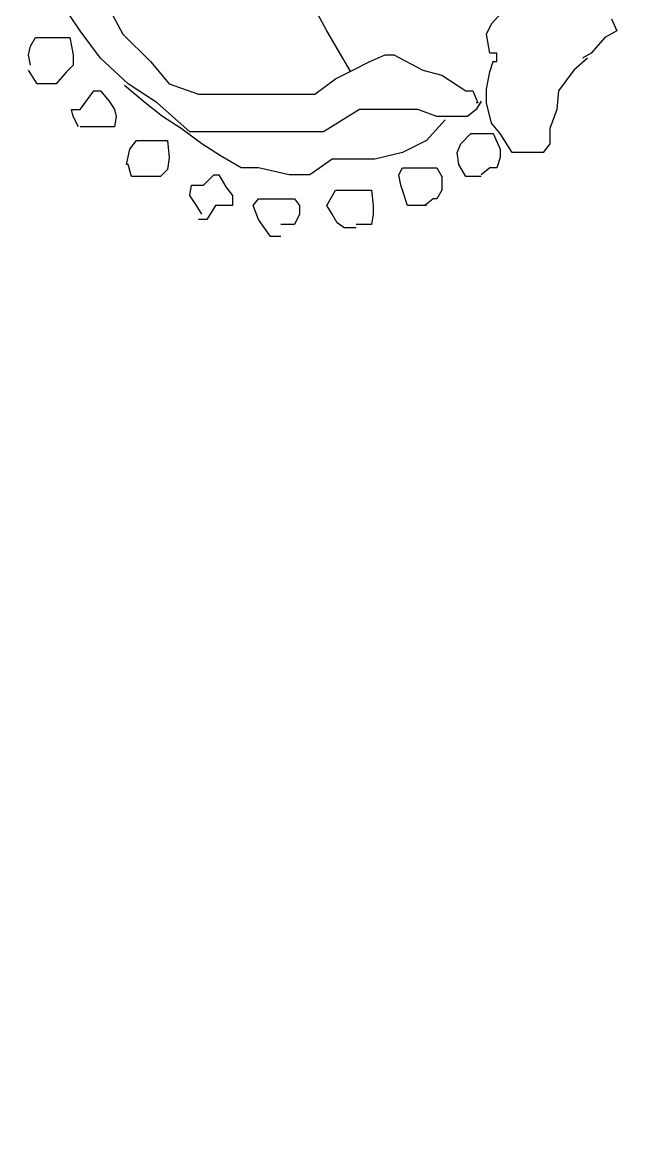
# Model space of a CAD drawing. Extents: x 729854 to 730444, y 4373781 to 4374808.
# Drawn here: x 729878.9 to 729882.43, y 4374630.28 to 4374636.73 of the extents above; entities that cross this region are included whole.
import ezdxf

# ---------------------------------------------------------------- set-up
doc = ezdxf.new("R2010")
doc.units = 0
doc.layers.get('0').update_dxf_attribs({"linetype": 'CONTINUOUS'})

msp = doc.modelspace()

# ---------------------------------------------------------------- linework, layer by layer
at = {"color": 0, "linetype": 'CONTINUOUS'}
for p, q in [((729880.68, 4374636.68), (729880.49, 4374637.03)), ((729880.68, 4374636.68), (729880.49, 4374637.03)), ((729879.24, 4374636.68), (729879.12, 4374636.86)), ((729879.24, 4374636.68), (729879.12, 4374636.86)), ((729879.36, 4374636.9), (729879.49, 4374636.66)), ((729879.36, 4374636.9), (729879.49, 4374636.66)), ((729881.64, 4374636.72), (729881.73, 4374636.82)), ((729881.64, 4374636.72), (729881.73, 4374636.82)), ((729881.61, 4374636.66), (729881.64, 4374636.72)), ((729881.61, 4374636.66), (729881.64, 4374636.72)), ((729882.34, 4374636.75), (729882.37, 4374636.68)), ((729882.34, 4374636.75), (729882.37, 4374636.68)), ((729879.36, 4374636.52), (729879.24, 4374636.68)), ((729879.36, 4374636.52), (729879.24, 4374636.68)), ((729879.49, 4374636.66), (729879.65, 4374636.5)), ((729879.49, 4374636.66), (729879.65, 4374636.5)), ((729880.82, 4374636.44), (729880.68, 4374636.68)), ((729880.82, 4374636.44), (729880.68, 4374636.68)), ((729881.63, 4374636.55), (729881.61, 4374636.66)), ((729881.63, 4374636.55), (729881.61, 4374636.66)), ((729882.37, 4374636.68), (729882.3, 4374636.64)), ((729882.37, 4374636.68), (729882.3, 4374636.64)), ((729878.94, 4374636.54), (729878.95, 4374636.59)), ((729878.94, 4374636.54), (729878.95, 4374636.59)), ((729878.95, 4374636.59), (729878.98, 4374636.64)), ((729878.95, 4374636.59), (729878.98, 4374636.64)), ((729878.98, 4374636.64), (729879.04, 4374636.64)), ((729878.98, 4374636.64), (729879.04, 4374636.64)), ((729879.04, 4374636.64), (729879.08, 4374636.64)), ((729879.04, 4374636.64), (729879.08, 4374636.64)), ((729879.08, 4374636.64), (729879.14, 4374636.64)), ((729879.08, 4374636.64), (729879.14, 4374636.64)), ((729879.14, 4374636.64), (729879.18, 4374636.64)), ((729879.14, 4374636.64), (729879.18, 4374636.64)), ((729879.18, 4374636.64), (729879.2, 4374636.54)), ((729879.18, 4374636.64), (729879.2, 4374636.54)), ((729882.3, 4374636.64), (729882.22, 4374636.55)), ((729882.3, 4374636.64), (729882.22, 4374636.55)), ((729878.95, 4374636.48), (729878.94, 4374636.54)), ((729878.95, 4374636.48), (729878.94, 4374636.54)), ((729879.2, 4374636.54), (729879.2, 4374636.48)), ((729879.2, 4374636.54), (729879.2, 4374636.48)), ((729879.52, 4374636.37), (729879.36, 4374636.52)), ((729879.52, 4374636.37), (729879.36, 4374636.52)), ((729880.93, 4374636.5), (729881.02, 4374636.54)), ((729880.93, 4374636.5), (729881.02, 4374636.54)), ((729881.02, 4374636.54), (729881.07, 4374636.54)), ((729881.02, 4374636.54), (729881.07, 4374636.54)), ((729881.07, 4374636.54), (729881.24, 4374636.45)), ((729881.07, 4374636.54), (729881.24, 4374636.45)), ((729881.67, 4374636.55), (729881.63, 4374636.55)), ((729881.67, 4374636.55), (729881.63, 4374636.55)), ((729881.67, 4374636.5), (729881.67, 4374636.55)), ((729881.67, 4374636.5), (729881.67, 4374636.55)), ((729882.2, 4374636.52), (729882.12, 4374636.45)), ((729882.2, 4374636.52), (729882.12, 4374636.45)), ((729882.22, 4374636.55), (729882.17, 4374636.52)), ((729882.22, 4374636.55), (729882.17, 4374636.52)), ((729879.2, 4374636.48), (729879.16, 4374636.44)), ((729879.2, 4374636.48), (729879.16, 4374636.44)), ((729879.65, 4374636.5), (729879.76, 4374636.37)), ((729879.65, 4374636.5), (729879.76, 4374636.37)), ((729880.83, 4374636.45), (729880.93, 4374636.5)), ((729880.83, 4374636.45), (729880.93, 4374636.5)), ((729881.63, 4374636.44), (729881.65, 4374636.5)), ((729881.63, 4374636.44), (729881.65, 4374636.5)), ((729881.65, 4374636.5), (729881.67, 4374636.5)), ((729881.65, 4374636.5), (729881.67, 4374636.5)), ((729878.99, 4374636.37), (729878.94, 4374636.45)), ((729878.99, 4374636.37), (729878.94, 4374636.45)), ((729879.16, 4374636.44), (729879.1, 4374636.37)), ((729879.16, 4374636.44), (729879.1, 4374636.37)), ((729880.61, 4374636.31), (729880.73, 4374636.4)), ((729880.61, 4374636.31), (729880.73, 4374636.4)), ((729880.73, 4374636.4), (729880.83, 4374636.45)), ((729880.73, 4374636.4), (729880.83, 4374636.45)), ((729881.24, 4374636.45), (729881.35, 4374636.42)), ((729881.24, 4374636.45), (729881.35, 4374636.42)), ((729881.35, 4374636.42), (729881.49, 4374636.33)), ((729881.35, 4374636.42), (729881.49, 4374636.33)), ((729881.61, 4374636.34), (729881.63, 4374636.44)), ((729881.61, 4374636.34), (729881.63, 4374636.44)), ((729882.12, 4374636.45), (729882.03, 4374636.33)), ((729882.12, 4374636.45), (729882.03, 4374636.33)), ((729879.06, 4374636.37), (729878.99, 4374636.37)), ((729879.06, 4374636.37), (729878.99, 4374636.37)), ((729879.1, 4374636.37), (729879.06, 4374636.37)), ((729879.1, 4374636.37), (729879.06, 4374636.37)), ((729879.24, 4374636.22), (729879.32, 4374636.33)), ((729879.24, 4374636.22), (729879.32, 4374636.33)), ((729879.32, 4374636.33), (729879.36, 4374636.33)), ((729879.32, 4374636.33), (729879.36, 4374636.33)), ((729879.36, 4374636.33), (729879.41, 4374636.27)), ((729879.36, 4374636.33), (729879.41, 4374636.27)), ((729879.62, 4374636.26), (729879.5, 4374636.36)), ((729879.62, 4374636.26), (729879.5, 4374636.36)), ((729879.69, 4374636.26), (729879.52, 4374636.37)), ((729879.69, 4374636.26), (729879.52, 4374636.37)), ((729879.76, 4374636.37), (729879.93, 4374636.31)), ((729879.76, 4374636.37), (729879.93, 4374636.31)), ((729881.49, 4374636.33), (729881.53, 4374636.33)), ((729881.49, 4374636.33), (729881.53, 4374636.33)), ((729881.53, 4374636.33), (729881.56, 4374636.26)), ((729881.53, 4374636.33), (729881.56, 4374636.26)), ((729881.61, 4374636.26), (729881.61, 4374636.34)), ((729881.61, 4374636.26), (729881.61, 4374636.34)), ((729882.03, 4374636.33), (729882.02, 4374636.22)), ((729882.03, 4374636.33), (729882.02, 4374636.22)), ((729879.41, 4374636.27), (729879.44, 4374636.22)), ((729879.41, 4374636.27), (729879.44, 4374636.22)), ((729879.72, 4374636.18), (729879.62, 4374636.26)), ((729879.72, 4374636.18), (729879.62, 4374636.26)), ((729879.88, 4374636.09), (729879.69, 4374636.26)), ((729879.88, 4374636.09), (729879.69, 4374636.26)), ((729879.93, 4374636.31), (729880.12, 4374636.31)), ((729879.93, 4374636.31), (729880.12, 4374636.31)), ((729880.12, 4374636.31), (729880.32, 4374636.31)), ((729880.12, 4374636.31), (729880.32, 4374636.31)), ((729880.32, 4374636.31), (729880.46, 4374636.31)), ((729880.32, 4374636.31), (729880.46, 4374636.31)), ((729880.46, 4374636.31), (729880.61, 4374636.31)), ((729880.46, 4374636.31), (729880.61, 4374636.31)), ((729881.58, 4374636.27), (729881.55, 4374636.22)), ((729881.58, 4374636.27), (729881.55, 4374636.22)), ((729881.56, 4374636.26), (729881.55, 4374636.26)), ((729881.56, 4374636.26), (729881.55, 4374636.26)), ((729881.64, 4374636.14), (729881.61, 4374636.26)), ((729881.64, 4374636.14), (729881.61, 4374636.26)), ((729879.2, 4374636.18), (729879.19, 4374636.22)), ((729879.19, 4374636.22), (729879.21, 4374636.22)), ((729879.2, 4374636.18), (729879.19, 4374636.22)), ((729879.19, 4374636.22), (729879.21, 4374636.22)), ((729879.21, 4374636.22), (729879.24, 4374636.22)), ((729879.21, 4374636.22), (729879.24, 4374636.22)), ((729879.44, 4374636.22), (729879.45, 4374636.18)), ((729879.44, 4374636.22), (729879.45, 4374636.18)), ((729880.87, 4374636.22), (729880.66, 4374636.09)), ((729880.87, 4374636.22), (729880.66, 4374636.09)), ((729881.03, 4374636.22), (729880.87, 4374636.22)), ((729881.03, 4374636.22), (729880.87, 4374636.22)), ((729881.1, 4374636.22), (729881.03, 4374636.22)), ((729881.1, 4374636.22), (729881.03, 4374636.22)), ((729881.21, 4374636.22), (729881.1, 4374636.22)), ((729881.21, 4374636.22), (729881.1, 4374636.22)), ((729881.32, 4374636.18), (729881.21, 4374636.22)), ((729881.32, 4374636.18), (729881.21, 4374636.22)), ((729881.55, 4374636.22), (729881.5, 4374636.18)), ((729881.55, 4374636.22), (729881.5, 4374636.18)), ((729882.02, 4374636.22), (729881.98, 4374636.11)), ((729882.02, 4374636.22), (729881.98, 4374636.11)), ((729879.23, 4374636.12), (729879.2, 4374636.18)), ((729879.23, 4374636.12), (729879.2, 4374636.18)), ((729879.45, 4374636.18), (729879.44, 4374636.12)), ((729879.45, 4374636.18), (729879.44, 4374636.12)), ((729879.83, 4374636.11), (729879.72, 4374636.18)), ((729879.83, 4374636.11), (729879.72, 4374636.18)), ((729881.37, 4374636.16), (729881.26, 4374636.04)), ((729881.37, 4374636.16), (729881.26, 4374636.04)), ((729881.42, 4374636.18), (729881.32, 4374636.18)), ((729881.42, 4374636.18), (729881.32, 4374636.18)), ((729881.5, 4374636.18), (729881.42, 4374636.18)), ((729881.5, 4374636.18), (729881.42, 4374636.18)), ((729881.69, 4374636.08), (729881.64, 4374636.14)), ((729881.69, 4374636.08), (729881.64, 4374636.14)), ((729879.28, 4374636.12), (729879.24, 4374636.12)), ((729879.28, 4374636.12), (729879.24, 4374636.12)), ((729879.32, 4374636.12), (729879.28, 4374636.12)), ((729879.32, 4374636.12), (729879.28, 4374636.12)), ((729879.39, 4374636.12), (729879.32, 4374636.12)), ((729879.39, 4374636.12), (729879.32, 4374636.12)), ((729879.44, 4374636.12), (729879.39, 4374636.12)), ((729879.44, 4374636.12), (729879.39, 4374636.12)), ((729879.95, 4374636.02), (729879.83, 4374636.11)), ((729879.95, 4374636.02), (729879.83, 4374636.11)), ((729880.03, 4374636.09), (729879.88, 4374636.09)), ((729880.03, 4374636.09), (729879.88, 4374636.09)), ((729880.26, 4374636.09), (729880.03, 4374636.09)), ((729880.26, 4374636.09), (729880.03, 4374636.09)), ((729880.46, 4374636.09), (729880.26, 4374636.09)), ((729880.46, 4374636.09), (729880.26, 4374636.09)), ((729880.66, 4374636.09), (729880.46, 4374636.09)), ((729880.66, 4374636.09), (729880.46, 4374636.09)), ((729881.46, 4374636.02), (729881.52, 4374636.08)), ((729881.46, 4374636.02), (729881.52, 4374636.08)), ((729881.52, 4374636.08), (729881.58, 4374636.08)), ((729881.52, 4374636.08), (729881.58, 4374636.08)), ((729881.58, 4374636.08), (729881.65, 4374636.08)), ((729881.58, 4374636.08), (729881.65, 4374636.08)), ((729881.65, 4374636.08), (729881.69, 4374635.99)), ((729881.65, 4374636.08), (729881.69, 4374635.99)), ((729881.76, 4374635.97), (729881.69, 4374636.08)), ((729881.76, 4374635.97), (729881.69, 4374636.08)), ((729881.98, 4374636.11), (729881.98, 4374636.02)), ((729881.98, 4374636.11), (729881.98, 4374636.02)), ((729879.53, 4374635.99), (729879.57, 4374636.04)), ((729879.53, 4374635.99), (729879.57, 4374636.04)), ((729879.57, 4374636.04), (729879.62, 4374636.04)), ((729879.57, 4374636.04), (729879.62, 4374636.04)), ((729879.62, 4374636.04), (729879.67, 4374636.04)), ((729879.62, 4374636.04), (729879.67, 4374636.04)), ((729879.67, 4374636.04), (729879.71, 4374636.04)), ((729879.67, 4374636.04), (729879.71, 4374636.04)), ((729879.71, 4374636.04), (729879.75, 4374636.04)), ((729879.71, 4374636.04), (729879.75, 4374636.04)), ((729879.75, 4374636.04), (729879.76, 4374635.94)), ((729879.75, 4374636.04), (729879.76, 4374635.94)), ((729880.06, 4374635.95), (729879.95, 4374636.02)), ((729880.06, 4374635.95), (729879.95, 4374636.02)), ((729881.26, 4374636.04), (729881.12, 4374635.97)), ((729881.26, 4374636.04), (729881.12, 4374635.97)), ((729881.44, 4374635.97), (729881.46, 4374636.02)), ((729881.44, 4374635.97), (729881.46, 4374636.02)), ((729881.98, 4374636.02), (729881.94, 4374635.97)), ((729881.98, 4374636.02), (729881.94, 4374635.97)), ((729879.51, 4374635.9), (729879.53, 4374635.99)), ((729879.51, 4374635.9), (729879.53, 4374635.99)), ((729879.76, 4374635.94), (729879.75, 4374635.87)), ((729879.76, 4374635.94), (729879.75, 4374635.87)), ((729880.18, 4374635.88), (729880.06, 4374635.95)), ((729880.18, 4374635.88), (729880.06, 4374635.95)), ((729881.12, 4374635.97), (729880.96, 4374635.93)), ((729881.12, 4374635.97), (729880.96, 4374635.93)), ((729881.45, 4374635.9), (729881.44, 4374635.97)), ((729881.45, 4374635.9), (729881.44, 4374635.97)), ((729881.69, 4374635.94), (729881.67, 4374635.88)), ((729881.69, 4374635.94), (729881.67, 4374635.88)), ((729881.69, 4374635.99), (729881.69, 4374635.94)), ((729881.69, 4374635.99), (729881.69, 4374635.94)), ((729881.83, 4374635.97), (729881.76, 4374635.97)), ((729881.83, 4374635.97), (729881.76, 4374635.97)), ((729881.89, 4374635.97), (729881.83, 4374635.97)), ((729881.89, 4374635.97), (729881.83, 4374635.97)), ((729881.94, 4374635.97), (729881.89, 4374635.97)), ((729881.94, 4374635.97), (729881.89, 4374635.97)), ((729879.52, 4374635.9), (729879.51, 4374635.9)), ((729879.52, 4374635.9), (729879.51, 4374635.9)), ((729879.54, 4374635.83), (729879.52, 4374635.9)), ((729879.54, 4374635.83), (729879.52, 4374635.9)), ((729880.28, 4374635.88), (729880.18, 4374635.88)), ((729880.28, 4374635.88), (729880.18, 4374635.88)), ((729880.46, 4374635.84), (729880.28, 4374635.88)), ((729880.46, 4374635.84), (729880.28, 4374635.88)), ((729880.71, 4374635.93), (729880.58, 4374635.84)), ((729880.71, 4374635.93), (729880.58, 4374635.84)), ((729880.84, 4374635.93), (729880.71, 4374635.93)), ((729880.84, 4374635.93), (729880.71, 4374635.93)), ((729880.96, 4374635.93), (729880.84, 4374635.93)), ((729880.96, 4374635.93), (729880.84, 4374635.93)), ((729881.1, 4374635.84), (729881.12, 4374635.88)), ((729881.1, 4374635.84), (729881.12, 4374635.88)), ((729881.12, 4374635.88), (729881.17, 4374635.88)), ((729881.12, 4374635.88), (729881.17, 4374635.88)), ((729881.17, 4374635.88), (729881.22, 4374635.88)), ((729881.17, 4374635.88), (729881.22, 4374635.88)), ((729881.22, 4374635.88), (729881.26, 4374635.88)), ((729881.22, 4374635.88), (729881.26, 4374635.88)), ((729881.26, 4374635.88), (729881.32, 4374635.88)), ((729881.26, 4374635.88), (729881.32, 4374635.88)), ((729881.32, 4374635.88), (729881.35, 4374635.83)), ((729881.32, 4374635.88), (729881.35, 4374635.83)), ((729881.49, 4374635.83), (729881.45, 4374635.9)), ((729881.49, 4374635.83), (729881.45, 4374635.9)), ((729881.63, 4374635.88), (729881.58, 4374635.84)), ((729881.63, 4374635.88), (729881.58, 4374635.84)), ((729881.67, 4374635.88), (729881.63, 4374635.88)), ((729881.67, 4374635.88), (729881.63, 4374635.88)), ((729879.59, 4374635.83), (729879.54, 4374635.83)), ((729879.59, 4374635.83), (729879.54, 4374635.83)), ((729879.65, 4374635.83), (729879.59, 4374635.83)), ((729879.65, 4374635.83), (729879.59, 4374635.83)), ((729879.71, 4374635.83), (729879.65, 4374635.83)), ((729879.71, 4374635.83), (729879.65, 4374635.83)), ((729879.75, 4374635.87), (729879.71, 4374635.83)), ((729879.75, 4374635.87), (729879.71, 4374635.83)), ((729879.96, 4374635.78), (729880.02, 4374635.84)), ((729879.96, 4374635.78), (729880.02, 4374635.84)), ((729880.02, 4374635.84), (729880.05, 4374635.84)), ((729880.02, 4374635.84), (729880.05, 4374635.84)), ((729880.05, 4374635.84), (729880.09, 4374635.77)), ((729880.05, 4374635.84), (729880.09, 4374635.77)), ((729880.58, 4374635.84), (729880.46, 4374635.84)), ((729880.58, 4374635.84), (729880.46, 4374635.84)), ((729881.11, 4374635.78), (729881.1, 4374635.84)), ((729881.11, 4374635.78), (729881.1, 4374635.84)), ((729881.35, 4374635.83), (729881.35, 4374635.75)), ((729881.35, 4374635.83), (729881.35, 4374635.75)), ((729881.53, 4374635.83), (729881.49, 4374635.83)), ((729881.53, 4374635.83), (729881.49, 4374635.83)), ((729881.58, 4374635.83), (729881.53, 4374635.83)), ((729881.58, 4374635.83), (729881.53, 4374635.83)), ((729879.88, 4374635.72), (729879.89, 4374635.78)), ((729879.88, 4374635.72), (729879.89, 4374635.78)), ((729879.89, 4374635.78), (729879.96, 4374635.78)), ((729879.89, 4374635.78), (729879.96, 4374635.78)), ((729880.09, 4374635.77), (729880.13, 4374635.72)), ((729880.09, 4374635.77), (729880.13, 4374635.72)), ((729880.68, 4374635.66), (729880.73, 4374635.75)), ((729880.68, 4374635.66), (729880.73, 4374635.75)), ((729880.73, 4374635.75), (729880.78, 4374635.75)), ((729880.73, 4374635.75), (729880.78, 4374635.75)), ((729880.78, 4374635.75), (729880.86, 4374635.75)), ((729880.78, 4374635.75), (729880.86, 4374635.75)), ((729880.86, 4374635.75), (729880.9, 4374635.75)), ((729880.86, 4374635.75), (729880.9, 4374635.75)), ((729880.9, 4374635.75), (729880.94, 4374635.75)), ((729880.9, 4374635.75), (729880.94, 4374635.75)), ((729880.94, 4374635.75), (729880.95, 4374635.66)), ((729880.94, 4374635.75), (729880.95, 4374635.66)), ((729881.12, 4374635.75), (729881.11, 4374635.78)), ((729881.12, 4374635.75), (729881.11, 4374635.78)), ((729881.15, 4374635.66), (729881.12, 4374635.75)), ((729881.15, 4374635.66), (729881.12, 4374635.75)), ((729881.35, 4374635.75), (729881.32, 4374635.7)), ((729881.35, 4374635.75), (729881.32, 4374635.7)), ((729879.92, 4374635.66), (729879.88, 4374635.72)), ((729879.92, 4374635.66), (729879.88, 4374635.72)), ((729880.13, 4374635.72), (729880.13, 4374635.66)), ((729880.13, 4374635.72), (729880.13, 4374635.66)), ((729880.25, 4374635.66), (729880.28, 4374635.7)), ((729880.25, 4374635.66), (729880.28, 4374635.7)), ((729880.28, 4374635.7), (729880.32, 4374635.7)), ((729880.28, 4374635.7), (729880.32, 4374635.7)), ((729880.32, 4374635.7), (729880.37, 4374635.7)), ((729880.32, 4374635.7), (729880.37, 4374635.7)), ((729880.37, 4374635.7), (729880.42, 4374635.7)), ((729880.37, 4374635.7), (729880.42, 4374635.7)), ((729880.42, 4374635.7), (729880.46, 4374635.7)), ((729880.42, 4374635.7), (729880.46, 4374635.7)), ((729880.46, 4374635.7), (729880.49, 4374635.7)), ((729880.46, 4374635.7), (729880.49, 4374635.7)), ((729880.49, 4374635.7), (729880.52, 4374635.66)), ((729880.49, 4374635.7), (729880.52, 4374635.66)), ((729881.3, 4374635.7), (729881.25, 4374635.66)), ((729881.3, 4374635.7), (729881.25, 4374635.66)), ((729881.32, 4374635.7), (729881.3, 4374635.7)), ((729881.32, 4374635.7), (729881.3, 4374635.7)), ((729879.95, 4374635.61), (729879.92, 4374635.66)), ((729879.95, 4374635.61), (729879.92, 4374635.66)), ((729880.03, 4374635.66), (729879.98, 4374635.58)), ((729880.03, 4374635.66), (729879.98, 4374635.58)), ((729880.08, 4374635.66), (729880.03, 4374635.66)), ((729880.08, 4374635.66), (729880.03, 4374635.66)), ((729880.13, 4374635.66), (729880.08, 4374635.66)), ((729880.13, 4374635.66), (729880.08, 4374635.66)), ((729880.28, 4374635.58), (729880.25, 4374635.66)), ((729880.28, 4374635.58), (729880.25, 4374635.66)), ((729880.52, 4374635.66), (729880.52, 4374635.61)), ((729880.52, 4374635.66), (729880.52, 4374635.61)), ((729880.71, 4374635.61), (729880.68, 4374635.66)), ((729880.71, 4374635.61), (729880.68, 4374635.66)), ((729880.95, 4374635.66), (729880.95, 4374635.61)), ((729880.95, 4374635.66), (729880.95, 4374635.61)), ((729881.19, 4374635.66), (729881.15, 4374635.66)), ((729881.19, 4374635.66), (729881.15, 4374635.66)), ((729881.26, 4374635.66), (729881.19, 4374635.66)), ((729881.26, 4374635.66), (729881.19, 4374635.66)), ((729879.98, 4374635.58), (729879.93, 4374635.58)), ((729879.98, 4374635.58), (729879.93, 4374635.58)), ((729880.35, 4374635.48), (729880.28, 4374635.58)), ((729880.35, 4374635.48), (729880.28, 4374635.58)), ((729880.46, 4374635.55), (729880.41, 4374635.55)), ((729880.46, 4374635.55), (729880.41, 4374635.55)), ((729880.49, 4374635.55), (729880.46, 4374635.55)), ((729880.49, 4374635.55), (729880.46, 4374635.55)), ((729880.52, 4374635.61), (729880.49, 4374635.55)), ((729880.52, 4374635.61), (729880.49, 4374635.55)), ((729880.74, 4374635.56), (729880.71, 4374635.61)), ((729880.74, 4374635.56), (729880.71, 4374635.61)), ((729880.78, 4374635.53), (729880.74, 4374635.56)), ((729880.78, 4374635.53), (729880.74, 4374635.56)), ((729880.9, 4374635.55), (729880.85, 4374635.55)), ((729880.9, 4374635.55), (729880.85, 4374635.55)), ((729880.94, 4374635.55), (729880.9, 4374635.55)), ((729880.94, 4374635.55), (729880.9, 4374635.55)), ((729880.95, 4374635.61), (729880.94, 4374635.55)), ((729880.95, 4374635.61), (729880.94, 4374635.55)), ((729880.85, 4374635.53), (729880.78, 4374635.53)), ((729880.85, 4374635.53), (729880.78, 4374635.53)), ((729880.41, 4374635.48), (729880.35, 4374635.48)), ((729880.41, 4374635.48), (729880.35, 4374635.48))]:
    msp.add_line(p, q, dxfattribs=at)
for p in [(729881.65, 4374636.5), (729881.65, 4374636.5), (729881.35, 4374635.83), (729881.35, 4374635.83), (729879.88, 4374635.72), (729879.88, 4374635.72)]:
    msp.add_point(p, dxfattribs=at)

# ---------------------------------------------------------------- meshes
mesh = msp.add_polyface(dxfattribs=at)
corners = [(730162.5, 4373781), (729854.5, 4374807.5), (730444, 4373781), (730444, 4374807.5), (729854.5, 4373781)]
mesh.append_faces([[corners[k] for k in face] for face in [(0, 1, 4), (1, 0, 2, 3)]], dxfattribs={"vtx0": -1, "color": 0})
mesh = msp.add_polyface(dxfattribs=at)
corners = [(730145.58, 4374621), (730145.58, 4374801.5), (729864.5, 4374801.5), (729864.5, 4374621)]
mesh.append_faces([[corners[k] for k in face] for face in [(0, 1, 2, 3)]], dxfattribs={"color": 0})

doc.saveas('drawing.dxf')
